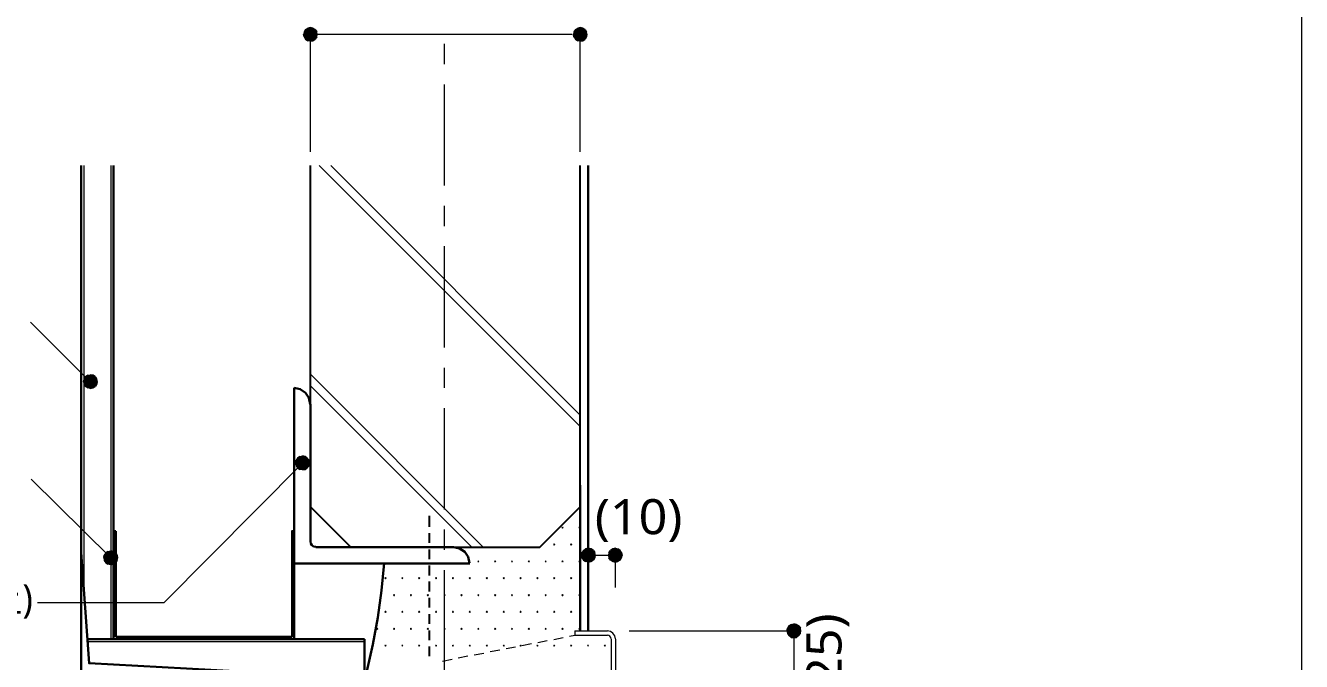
# Model space of a CAD drawing. Header units: millimetres. Extents: x 0 to 420, y 0 to 297.
# Drawn here: x 325.6 to 420.2, y 199.6 to 246.8 of the extents above; entities that cross this region are included whole.
import ezdxf
from ezdxf.enums import TextEntityAlignment as Align

# ---------------------------------------------------------------- set-up
doc = ezdxf.new("R2010")
doc.units = ezdxf.units.MM
doc.styles.add('kst32b', font='NotoSansJP-Variable.ttf')

msp = doc.modelspace()

# ---------------------------------------------------------------- hatches: boundary and pattern name
h = msp.add_hatch(color=7)
h.paths.add_polyline_path([(346.223, 246.295), (346.181, 246.105), (346.689, 246.105), (346.223, 246.295)])
h.paths.add_polyline_path([(346.181, 246.105), (346.689, 246.105), (346.223, 245.914), (346.181, 246.105)])
h.paths.add_polyline_path([(346.689, 246.105), (346.223, 245.914), (346.329, 245.745), (346.689, 246.105)])
h = msp.add_hatch(color=7)
h.paths.add_polyline_path([(346.689, 246.613), (346.498, 246.571), (346.689, 246.105), (346.689, 246.613)])
h.paths.add_polyline_path([(346.498, 246.571), (346.689, 246.105), (346.329, 246.465), (346.498, 246.571)])
h.paths.add_polyline_path([(346.689, 246.105), (346.329, 246.465), (346.223, 246.295), (346.689, 246.105)])
h = msp.add_hatch(color=7)
h.paths.add_polyline_path([(346.329, 245.745), (346.498, 245.639), (346.689, 246.105), (346.329, 245.745)])
h.paths.add_polyline_path([(346.498, 245.639), (346.689, 246.105), (346.689, 245.597), (346.498, 245.639)])
h.paths.add_polyline_path([(346.689, 246.105), (346.689, 245.597), (346.879, 245.639), (346.689, 246.105)])
for points in [[(346.879, 246.571), (346.689, 246.613), (346.689, 246.105), (346.879, 246.571)], [(366.882, 246.571), (366.691, 246.613), (366.691, 246.105), (366.882, 246.571)], [(329.904, 220.176), (330.01, 220.006), (330.369, 220.366), (329.904, 220.176)], [(345.63, 214.143), (345.736, 213.974), (346.096, 214.334), (345.63, 214.143)], [(365.379, 209.592), (365.358, 209.571), (365.337, 209.55), (365.358, 209.529), (365.379, 209.508), (365.4, 209.529), (365.421, 209.55), (365.4, 209.571), (365.379, 209.592)], [(366.628, 209.592), (366.607, 209.571), (366.586, 209.55), (366.607, 209.529), (366.628, 209.508), (366.649, 209.529), (366.67, 209.55), (366.649, 209.571), (366.628, 209.592)], [(364.765, 208.344), (364.744, 208.322), (364.723, 208.301), (364.744, 208.28), (364.765, 208.259), (364.786, 208.28), (364.807, 208.301), (364.786, 208.322), (364.765, 208.344)], [(366.014, 208.344), (365.993, 208.322), (365.972, 208.301), (365.993, 208.28), (366.014, 208.259), (366.035, 208.28), (366.056, 208.301), (366.035, 208.322), (366.014, 208.344)], [(331.406, 207.116), (331.512, 206.946), (331.872, 207.328), (331.406, 207.116)], [(367.496, 207.984), (367.284, 208.026), (367.284, 207.497), (367.496, 207.984)], [(369.104, 207.031), (369.295, 206.989), (369.295, 207.497), (369.104, 207.031)], [(359.135, 207.095), (359.114, 207.073), (359.093, 207.052), (359.114, 207.031), (359.135, 207.01), (359.156, 207.031), (359.177, 207.052), (359.156, 207.073), (359.135, 207.095)], [(360.384, 207.095), (360.362, 207.073), (360.341, 207.052), (360.362, 207.031), (360.384, 207.01), (360.405, 207.031), (360.426, 207.052), (360.405, 207.073), (360.384, 207.095)], [(361.632, 207.095), (361.611, 207.073), (361.59, 207.052), (361.611, 207.031), (361.632, 207.01), (361.654, 207.031), (361.675, 207.052), (361.654, 207.073), (361.632, 207.095)], [(362.881, 207.095), (362.86, 207.073), (362.839, 207.052), (362.86, 207.031), (362.881, 207.01), (362.902, 207.031), (362.924, 207.052), (362.902, 207.073), (362.881, 207.095)], [(364.13, 207.095), (364.109, 207.073), (364.088, 207.052), (364.109, 207.031), (364.13, 207.01), (364.151, 207.031), (364.173, 207.052), (364.151, 207.073), (364.13, 207.095)], [(365.379, 207.095), (365.358, 207.073), (365.337, 207.052), (365.358, 207.031), (365.379, 207.01), (365.4, 207.031), (365.421, 207.052), (365.4, 207.073), (365.379, 207.095)], [(366.628, 207.095), (366.607, 207.073), (366.586, 207.052), (366.607, 207.031), (366.628, 207.01), (366.649, 207.031), (366.67, 207.052), (366.649, 207.073), (366.628, 207.095)], [(352.256, 205.846), (352.235, 205.825), (352.213, 205.804), (352.235, 205.782), (352.256, 205.761), (352.277, 205.782), (352.298, 205.804), (352.277, 205.825), (352.256, 205.846)], [(353.504, 205.846), (353.483, 205.825), (353.462, 205.804), (353.483, 205.782), (353.504, 205.761), (353.526, 205.782), (353.547, 205.804), (353.526, 205.825), (353.504, 205.846)], [(354.753, 205.846), (354.732, 205.825), (354.711, 205.804), (354.732, 205.782), (354.753, 205.761), (354.775, 205.782), (354.796, 205.804), (354.775, 205.825), (354.753, 205.846)], [(356.002, 205.846), (355.981, 205.825), (355.96, 205.804), (355.981, 205.782), (356.002, 205.761), (356.023, 205.782), (356.045, 205.804), (356.023, 205.825), (356.002, 205.846)], [(357.251, 205.846), (357.23, 205.825), (357.209, 205.804), (357.23, 205.782), (357.251, 205.761), (357.272, 205.782), (357.293, 205.804), (357.272, 205.825), (357.251, 205.846)], [(358.5, 205.846), (358.479, 205.825), (358.457, 205.804), (358.479, 205.782), (358.5, 205.761), (358.521, 205.782), (358.542, 205.804), (358.521, 205.825), (358.5, 205.846)], [(359.77, 205.846), (359.749, 205.825), (359.728, 205.804), (359.749, 205.782), (359.77, 205.761), (359.791, 205.782), (359.812, 205.804), (359.791, 205.825), (359.77, 205.846)], [(361.019, 205.846), (360.997, 205.825), (360.976, 205.804), (360.997, 205.782), (361.019, 205.761), (361.04, 205.782), (361.061, 205.804), (361.04, 205.825), (361.019, 205.846)], [(362.268, 205.846), (362.246, 205.825), (362.225, 205.804), (362.246, 205.782), (362.268, 205.761), (362.289, 205.782), (362.31, 205.804), (362.289, 205.825), (362.268, 205.846)], [(363.516, 205.846), (363.495, 205.825), (363.474, 205.804), (363.495, 205.782), (363.516, 205.761), (363.537, 205.782), (363.559, 205.804), (363.537, 205.825), (363.516, 205.846)], [(364.765, 205.846), (364.744, 205.825), (364.723, 205.804), (364.744, 205.782), (364.765, 205.761), (364.786, 205.782), (364.807, 205.804), (364.786, 205.825), (364.765, 205.846)], [(366.014, 205.846), (365.993, 205.825), (365.972, 205.804), (365.993, 205.782), (366.014, 205.761), (366.035, 205.782), (366.056, 205.804), (366.035, 205.825), (366.014, 205.846)], [(352.891, 204.597), (352.87, 204.576), (352.848, 204.555), (352.87, 204.533), (352.891, 204.512), (352.912, 204.533), (352.933, 204.555), (352.912, 204.576), (352.891, 204.597)], [(354.139, 204.597), (354.118, 204.576), (354.097, 204.555), (354.118, 204.533), (354.139, 204.512), (354.161, 204.533), (354.182, 204.555), (354.161, 204.576), (354.139, 204.597)], [(355.388, 204.597), (355.367, 204.576), (355.346, 204.555), (355.367, 204.533), (355.388, 204.512), (355.41, 204.533), (355.431, 204.555), (355.41, 204.576), (355.388, 204.597)], [(356.637, 204.597), (356.616, 204.576), (356.595, 204.555), (356.616, 204.533), (356.637, 204.512), (356.658, 204.533), (356.679, 204.555), (356.658, 204.576), (356.637, 204.597)], [(357.886, 204.597), (357.865, 204.576), (357.844, 204.555), (357.865, 204.533), (357.886, 204.512), (357.907, 204.533), (357.928, 204.555), (357.907, 204.576), (357.886, 204.597)], [(359.135, 204.597), (359.114, 204.576), (359.093, 204.555), (359.114, 204.533), (359.135, 204.512), (359.156, 204.533), (359.177, 204.555), (359.156, 204.576), (359.135, 204.597)], [(360.384, 204.597), (360.362, 204.576), (360.341, 204.555), (360.362, 204.533), (360.384, 204.512), (360.405, 204.533), (360.426, 204.555), (360.405, 204.576), (360.384, 204.597)], [(361.632, 204.597), (361.611, 204.576), (361.59, 204.555), (361.611, 204.533), (361.632, 204.512), (361.654, 204.533), (361.675, 204.555), (361.654, 204.576), (361.632, 204.597)], [(362.881, 204.597), (362.86, 204.576), (362.839, 204.555), (362.86, 204.533), (362.881, 204.512), (362.902, 204.533), (362.924, 204.555), (362.902, 204.576), (362.881, 204.597)], [(364.13, 204.597), (364.109, 204.576), (364.088, 204.555), (364.109, 204.533), (364.13, 204.512), (364.151, 204.533), (364.173, 204.555), (364.151, 204.576), (364.13, 204.597)], [(365.379, 204.597), (365.358, 204.576), (365.337, 204.555), (365.358, 204.533), (365.379, 204.512), (365.4, 204.533), (365.421, 204.555), (365.4, 204.576), (365.379, 204.597)], [(366.628, 204.597), (366.607, 204.576), (366.586, 204.555), (366.607, 204.533), (366.628, 204.512), (366.649, 204.533), (366.67, 204.555), (366.649, 204.576), (366.628, 204.597)], [(352.256, 203.348), (352.235, 203.327), (352.213, 203.306), (352.235, 203.285), (352.256, 203.263), (352.277, 203.285), (352.298, 203.306), (352.277, 203.327), (352.256, 203.348)], [(353.504, 203.348), (353.483, 203.327), (353.462, 203.306), (353.483, 203.285), (353.504, 203.263), (353.526, 203.285), (353.547, 203.306), (353.526, 203.327), (353.504, 203.348)], [(354.753, 203.348), (354.732, 203.327), (354.711, 203.306), (354.732, 203.285), (354.753, 203.263), (354.775, 203.285), (354.796, 203.306), (354.775, 203.327), (354.753, 203.348)], [(356.002, 203.348), (355.981, 203.327), (355.96, 203.306), (355.981, 203.285), (356.002, 203.263), (356.023, 203.285), (356.045, 203.306), (356.023, 203.327), (356.002, 203.348)], [(357.251, 203.348), (357.23, 203.327), (357.209, 203.306), (357.23, 203.285), (357.251, 203.263), (357.272, 203.285), (357.293, 203.306), (357.272, 203.327), (357.251, 203.348)], [(358.5, 203.348), (358.479, 203.327), (358.457, 203.306), (358.479, 203.285), (358.5, 203.263), (358.521, 203.285), (358.542, 203.306), (358.521, 203.327), (358.5, 203.348)], [(359.77, 203.348), (359.749, 203.327), (359.728, 203.306), (359.749, 203.285), (359.77, 203.263), (359.791, 203.285), (359.812, 203.306), (359.791, 203.327), (359.77, 203.348)], [(361.019, 203.348), (360.997, 203.327), (360.976, 203.306), (360.997, 203.285), (361.019, 203.263), (361.04, 203.285), (361.061, 203.306), (361.04, 203.327), (361.019, 203.348)], [(362.268, 203.348), (362.246, 203.327), (362.225, 203.306), (362.246, 203.285), (362.268, 203.263), (362.289, 203.285), (362.31, 203.306), (362.289, 203.327), (362.268, 203.348)], [(363.516, 203.348), (363.495, 203.327), (363.474, 203.306), (363.495, 203.285), (363.516, 203.263), (363.537, 203.285), (363.559, 203.306), (363.537, 203.327), (363.516, 203.348)], [(364.765, 203.348), (364.744, 203.327), (364.723, 203.306), (364.744, 203.285), (364.765, 203.263), (364.786, 203.285), (364.807, 203.306), (364.786, 203.327), (364.765, 203.348)], [(366.014, 203.348), (365.993, 203.327), (365.972, 203.306), (365.993, 203.285), (366.014, 203.263), (366.035, 203.285), (366.056, 203.306), (366.035, 203.327), (366.014, 203.348)], [(351.642, 202.099), (351.621, 202.078), (351.6, 202.057), (351.621, 202.036), (351.642, 202.015), (351.663, 202.036), (351.684, 202.057), (351.663, 202.078), (351.642, 202.099)], [(352.891, 202.099), (352.87, 202.078), (352.848, 202.057), (352.87, 202.036), (352.891, 202.015), (352.912, 202.036), (352.933, 202.057), (352.912, 202.078), (352.891, 202.099)], [(354.139, 202.099), (354.118, 202.078), (354.097, 202.057), (354.118, 202.036), (354.139, 202.015), (354.161, 202.036), (354.182, 202.057), (354.161, 202.078), (354.139, 202.099)], [(355.388, 202.099), (355.367, 202.078), (355.346, 202.057), (355.367, 202.036), (355.388, 202.015), (355.41, 202.036), (355.431, 202.057), (355.41, 202.078), (355.388, 202.099)], [(356.637, 202.099), (356.616, 202.078), (356.595, 202.057), (356.616, 202.036), (356.637, 202.015), (356.658, 202.036), (356.679, 202.057), (356.658, 202.078), (356.637, 202.099)], [(357.886, 202.099), (357.865, 202.078), (357.844, 202.057), (357.865, 202.036), (357.886, 202.015), (357.907, 202.036), (357.928, 202.057), (357.907, 202.078), (357.886, 202.099)], [(359.135, 202.099), (359.114, 202.078), (359.093, 202.057), (359.114, 202.036), (359.135, 202.015), (359.156, 202.036), (359.177, 202.057), (359.156, 202.078), (359.135, 202.099)], [(360.384, 202.099), (360.362, 202.078), (360.341, 202.057), (360.362, 202.036), (360.384, 202.015), (360.405, 202.036), (360.426, 202.057), (360.405, 202.078), (360.384, 202.099)], [(361.632, 202.099), (361.611, 202.078), (361.59, 202.057), (361.611, 202.036), (361.632, 202.015), (361.654, 202.036), (361.675, 202.057), (361.654, 202.078), (361.632, 202.099)], [(362.881, 202.099), (362.86, 202.078), (362.839, 202.057), (362.86, 202.036), (362.881, 202.015), (362.902, 202.036), (362.924, 202.057), (362.902, 202.078), (362.881, 202.099)], [(364.13, 202.099), (364.109, 202.078), (364.088, 202.057), (364.109, 202.036), (364.13, 202.015), (364.151, 202.036), (364.173, 202.057), (364.151, 202.078), (364.13, 202.099)], [(365.379, 202.099), (365.358, 202.078), (365.337, 202.057), (365.358, 202.036), (365.379, 202.015), (365.4, 202.036), (365.421, 202.057), (365.4, 202.078), (365.379, 202.099)], [(366.628, 202.099), (366.607, 202.078), (366.586, 202.057), (366.607, 202.036), (366.628, 202.015), (366.649, 202.036), (366.67, 202.057), (366.649, 202.078), (366.628, 202.099)], [(383.011, 201.697), (383.032, 201.909), (382.524, 201.909), (383.011, 201.697)], [(352.256, 200.85), (352.235, 200.829), (352.213, 200.808), (352.235, 200.787), (352.256, 200.766), (352.277, 200.787), (352.298, 200.808), (352.277, 200.829), (352.256, 200.85)], [(353.504, 200.85), (353.483, 200.829), (353.462, 200.808), (353.483, 200.787), (353.504, 200.766), (353.526, 200.787), (353.547, 200.808), (353.526, 200.829), (353.504, 200.85)], [(354.753, 200.85), (354.732, 200.829), (354.711, 200.808), (354.732, 200.787), (354.753, 200.766), (354.775, 200.787), (354.796, 200.808), (354.775, 200.829), (354.753, 200.85)], [(356.002, 200.85), (355.981, 200.829), (355.96, 200.808), (355.981, 200.787), (356.002, 200.766), (356.023, 200.787), (356.045, 200.808), (356.023, 200.829), (356.002, 200.85)], [(357.251, 200.85), (357.23, 200.829), (357.209, 200.808), (357.23, 200.787), (357.251, 200.766), (357.272, 200.787), (357.293, 200.808), (357.272, 200.829), (357.251, 200.85)], [(358.5, 200.85), (358.479, 200.829), (358.457, 200.808), (358.479, 200.787), (358.5, 200.766), (358.521, 200.787), (358.542, 200.808), (358.521, 200.829), (358.5, 200.85)], [(359.77, 200.85), (359.749, 200.829), (359.728, 200.808), (359.749, 200.787), (359.77, 200.766), (359.791, 200.787), (359.812, 200.808), (359.791, 200.829), (359.77, 200.85)], [(361.019, 200.85), (360.997, 200.829), (360.976, 200.808), (360.997, 200.787), (361.019, 200.766), (361.04, 200.787), (361.061, 200.808), (361.04, 200.829), (361.019, 200.85)], [(362.268, 200.85), (362.246, 200.829), (362.225, 200.808), (362.246, 200.787), (362.268, 200.766), (362.289, 200.787), (362.31, 200.808), (362.289, 200.829), (362.268, 200.85)], [(363.516, 200.85), (363.495, 200.829), (363.474, 200.808), (363.495, 200.787), (363.516, 200.766), (363.537, 200.787), (363.559, 200.808), (363.537, 200.829), (363.516, 200.85)], [(364.765, 200.85), (364.744, 200.829), (364.723, 200.808), (364.744, 200.787), (364.765, 200.766), (364.786, 200.787), (364.807, 200.808), (364.786, 200.829), (364.765, 200.85)], [(366.014, 200.85), (365.993, 200.829), (365.972, 200.808), (365.993, 200.787), (366.014, 200.766), (366.035, 200.787), (366.056, 200.808), (366.035, 200.829), (366.014, 200.85)], [(367.263, 200.85), (367.242, 200.829), (367.22, 200.808), (367.242, 200.787), (367.263, 200.766), (367.284, 200.787), (367.305, 200.808), (367.284, 200.829), (367.263, 200.85)], [(368.512, 200.85), (368.491, 200.829), (368.469, 200.808), (368.491, 200.787), (368.512, 200.766), (368.533, 200.787), (368.554, 200.808), (368.533, 200.829), (368.512, 200.85)]]:
    msp.add_hatch(color=7).paths.add_polyline_path(points)
h = msp.add_hatch(color=7)
h.paths.add_polyline_path([(347.197, 246.105), (347.176, 246.295), (346.689, 246.105), (347.197, 246.105)])
h.paths.add_polyline_path([(347.176, 246.295), (346.689, 246.105), (347.049, 246.465), (347.176, 246.295)])
h.paths.add_polyline_path([(346.689, 246.105), (347.049, 246.465), (346.879, 246.571), (346.689, 246.105)])
h = msp.add_hatch(color=7)
h.paths.add_polyline_path([(346.879, 245.639), (347.049, 245.745), (346.689, 246.105), (346.879, 245.639)])
h.paths.add_polyline_path([(347.049, 245.745), (346.689, 246.105), (347.176, 245.914), (347.049, 245.745)])
h.paths.add_polyline_path([(346.689, 246.105), (347.176, 245.914), (347.197, 246.105), (346.689, 246.105)])
h = msp.add_hatch(color=7)
h.paths.add_polyline_path([(366.226, 246.295), (366.183, 246.105), (366.691, 246.105), (366.226, 246.295)])
h.paths.add_polyline_path([(366.183, 246.105), (366.691, 246.105), (366.226, 245.914), (366.183, 246.105)])
h.paths.add_polyline_path([(366.691, 246.105), (366.226, 245.914), (366.332, 245.745), (366.691, 246.105)])
h = msp.add_hatch(color=7)
h.paths.add_polyline_path([(366.691, 246.613), (366.501, 246.571), (366.691, 246.105), (366.691, 246.613)])
h.paths.add_polyline_path([(366.501, 246.571), (366.691, 246.105), (366.332, 246.465), (366.501, 246.571)])
h.paths.add_polyline_path([(366.691, 246.105), (366.332, 246.465), (366.226, 246.295), (366.691, 246.105)])
h = msp.add_hatch(color=7)
h.paths.add_polyline_path([(366.332, 245.745), (366.501, 245.639), (366.691, 246.105), (366.332, 245.745)])
h.paths.add_polyline_path([(366.501, 245.639), (366.691, 246.105), (366.691, 245.597), (366.501, 245.639)])
h.paths.add_polyline_path([(366.691, 246.105), (366.691, 245.597), (366.882, 245.639), (366.691, 246.105)])
h = msp.add_hatch(color=7)
h.paths.add_polyline_path([(367.199, 246.105), (367.157, 246.295), (366.691, 246.105), (367.199, 246.105)])
h.paths.add_polyline_path([(367.157, 246.295), (366.691, 246.105), (367.051, 246.465), (367.157, 246.295)])
h.paths.add_polyline_path([(366.691, 246.105), (367.051, 246.465), (366.882, 246.571), (366.691, 246.105)])
h = msp.add_hatch(color=7)
h.paths.add_polyline_path([(366.882, 245.639), (367.051, 245.745), (366.691, 246.105), (366.882, 245.639)])
h.paths.add_polyline_path([(367.051, 245.745), (366.691, 246.105), (367.157, 245.914), (367.051, 245.745)])
h.paths.add_polyline_path([(366.691, 246.105), (367.157, 245.914), (367.199, 246.105), (366.691, 246.105)])
h = msp.add_hatch(color=7)
h.paths.add_polyline_path([(330.01, 220.726), (329.904, 220.557), (330.369, 220.366), (330.01, 220.726)])
h.paths.add_polyline_path([(329.904, 220.557), (330.369, 220.366), (329.861, 220.366), (329.904, 220.557)])
h.paths.add_polyline_path([(330.369, 220.366), (329.861, 220.366), (329.904, 220.176), (330.369, 220.366)])
h = msp.add_hatch(color=7)
h.paths.add_polyline_path([(330.581, 220.853), (330.369, 220.874), (330.369, 220.366), (330.581, 220.853)])
h.paths.add_polyline_path([(330.369, 220.874), (330.369, 220.366), (330.179, 220.853), (330.369, 220.874)])
h.paths.add_polyline_path([(330.369, 220.366), (330.179, 220.853), (330.01, 220.726), (330.369, 220.366)])
h = msp.add_hatch(color=7)
h.paths.add_polyline_path([(330.898, 220.366), (330.856, 220.557), (330.369, 220.366), (330.898, 220.366)])
h.paths.add_polyline_path([(330.856, 220.557), (330.369, 220.366), (330.75, 220.726), (330.856, 220.557)])
h.paths.add_polyline_path([(330.369, 220.366), (330.75, 220.726), (330.581, 220.853), (330.369, 220.366)])
h = msp.add_hatch(color=7)
h.paths.add_polyline_path([(330.01, 220.006), (330.179, 219.9), (330.369, 220.366), (330.01, 220.006)])
h.paths.add_polyline_path([(330.179, 219.9), (330.369, 220.366), (330.369, 219.858), (330.179, 219.9)])
h.paths.add_polyline_path([(330.369, 220.366), (330.369, 219.858), (330.581, 219.9), (330.369, 220.366)])
h = msp.add_hatch(color=7)
h.paths.add_polyline_path([(330.581, 219.9), (330.75, 220.006), (330.369, 220.366), (330.581, 219.9)])
h.paths.add_polyline_path([(330.75, 220.006), (330.369, 220.366), (330.856, 220.176), (330.75, 220.006)])
h.paths.add_polyline_path([(330.369, 220.366), (330.856, 220.176), (330.898, 220.366), (330.369, 220.366)])
h = msp.add_hatch(color=7)
h.paths.add_polyline_path([(346.308, 214.821), (346.096, 214.863), (346.096, 214.334), (346.308, 214.821)])
h.paths.add_polyline_path([(346.096, 214.863), (346.096, 214.334), (345.906, 214.821), (346.096, 214.863)])
h.paths.add_polyline_path([(346.096, 214.334), (345.906, 214.821), (345.736, 214.693), (346.096, 214.334)])
h = msp.add_hatch(color=7)
h.paths.add_polyline_path([(346.625, 214.334), (346.583, 214.545), (346.096, 214.334), (346.625, 214.334)])
h.paths.add_polyline_path([(346.583, 214.545), (346.096, 214.334), (346.456, 214.693), (346.583, 214.545)])
h.paths.add_polyline_path([(346.096, 214.334), (346.456, 214.693), (346.308, 214.821), (346.096, 214.334)])
h = msp.add_hatch(color=7)
h.paths.add_polyline_path([(345.736, 214.693), (345.63, 214.545), (346.096, 214.334), (345.736, 214.693)])
h.paths.add_polyline_path([(345.63, 214.545), (346.096, 214.334), (345.588, 214.334), (345.63, 214.545)])
h.paths.add_polyline_path([(346.096, 214.334), (345.588, 214.334), (345.63, 214.143), (346.096, 214.334)])
h = msp.add_hatch(color=7)
h.paths.add_polyline_path([(345.736, 213.974), (345.906, 213.868), (346.096, 214.334), (345.736, 213.974)])
h.paths.add_polyline_path([(345.906, 213.868), (346.096, 214.334), (346.096, 213.826), (345.906, 213.868)])
h.paths.add_polyline_path([(346.096, 214.334), (346.096, 213.826), (346.308, 213.868), (346.096, 214.334)])
h = msp.add_hatch(color=7)
h.paths.add_polyline_path([(346.308, 213.868), (346.456, 213.974), (346.096, 214.334), (346.308, 213.868)])
h.paths.add_polyline_path([(346.456, 213.974), (346.096, 214.334), (346.583, 214.143), (346.456, 213.974)])
h.paths.add_polyline_path([(346.096, 214.334), (346.583, 214.143), (346.625, 214.334), (346.096, 214.334)])
h = msp.add_hatch(color=7)
h.paths.add_polyline_path([(331.512, 207.687), (331.406, 207.518), (331.872, 207.328), (331.512, 207.687)])
h.paths.add_polyline_path([(331.406, 207.518), (331.872, 207.328), (331.364, 207.328), (331.406, 207.518)])
h.paths.add_polyline_path([(331.872, 207.328), (331.364, 207.328), (331.406, 207.116), (331.872, 207.328)])
h = msp.add_hatch(color=7)
h.paths.add_polyline_path([(332.084, 207.793), (331.872, 207.836), (331.872, 207.328), (332.084, 207.793)])
h.paths.add_polyline_path([(331.872, 207.836), (331.872, 207.328), (331.682, 207.793), (331.872, 207.836)])
h.paths.add_polyline_path([(331.872, 207.328), (331.682, 207.793), (331.512, 207.687), (331.872, 207.328)])
h = msp.add_hatch(color=7)
h.paths.add_polyline_path([(331.512, 206.946), (331.682, 206.841), (331.872, 207.328), (331.512, 206.946)])
h.paths.add_polyline_path([(331.682, 206.841), (331.872, 207.328), (331.872, 206.798), (331.682, 206.841)])
h.paths.add_polyline_path([(331.872, 207.328), (331.872, 206.798), (332.084, 206.841), (331.872, 207.328)])
h = msp.add_hatch(color=7)
h.paths.add_polyline_path([(332.401, 207.328), (332.359, 207.518), (331.872, 207.328), (332.401, 207.328)])
h.paths.add_polyline_path([(332.359, 207.518), (331.872, 207.328), (332.253, 207.687), (332.359, 207.518)])
h.paths.add_polyline_path([(331.872, 207.328), (332.253, 207.687), (332.084, 207.793), (331.872, 207.328)])
h = msp.add_hatch(color=7)
h.paths.add_polyline_path([(332.084, 206.841), (332.253, 206.946), (331.872, 207.328), (332.084, 206.841)])
h.paths.add_polyline_path([(332.253, 206.946), (331.872, 207.328), (332.359, 207.116), (332.253, 206.946)])
h.paths.add_polyline_path([(331.872, 207.328), (332.359, 207.116), (332.401, 207.328), (331.872, 207.328)])
h = msp.add_hatch(color=7)
h.paths.add_polyline_path([(366.818, 207.708), (366.776, 207.497), (367.284, 207.497), (366.818, 207.708)])
h.paths.add_polyline_path([(366.776, 207.497), (367.284, 207.497), (366.818, 207.306), (366.776, 207.497)])
h.paths.add_polyline_path([(367.284, 207.497), (366.818, 207.306), (366.924, 207.137), (367.284, 207.497)])
h = msp.add_hatch(color=7)
h.paths.add_polyline_path([(367.284, 208.026), (367.093, 207.984), (367.284, 207.497), (367.284, 208.026)])
h.paths.add_polyline_path([(367.093, 207.984), (367.284, 207.497), (366.924, 207.857), (367.093, 207.984)])
h.paths.add_polyline_path([(367.284, 207.497), (366.924, 207.857), (366.818, 207.708), (367.284, 207.497)])
h = msp.add_hatch(color=7)
h.paths.add_polyline_path([(366.924, 207.137), (367.093, 207.031), (367.284, 207.497), (366.924, 207.137)])
h.paths.add_polyline_path([(367.093, 207.031), (367.284, 207.497), (367.284, 206.989), (367.093, 207.031)])
h.paths.add_polyline_path([(367.284, 207.497), (367.284, 206.989), (367.496, 207.031), (367.284, 207.497)])
h = msp.add_hatch(color=7)
h.paths.add_polyline_path([(367.813, 207.497), (367.771, 207.708), (367.284, 207.497), (367.813, 207.497)])
h.paths.add_polyline_path([(367.771, 207.708), (367.284, 207.497), (367.665, 207.857), (367.771, 207.708)])
h.paths.add_polyline_path([(367.284, 207.497), (367.665, 207.857), (367.496, 207.984), (367.284, 207.497)])
h = msp.add_hatch(color=7)
h.paths.add_polyline_path([(367.496, 207.031), (367.665, 207.137), (367.284, 207.497), (367.496, 207.031)])
h.paths.add_polyline_path([(367.665, 207.137), (367.284, 207.497), (367.771, 207.306), (367.665, 207.137)])
h.paths.add_polyline_path([(367.284, 207.497), (367.771, 207.306), (367.813, 207.497), (367.284, 207.497)])
h = msp.add_hatch(color=7)
h.paths.add_polyline_path([(369.104, 207.984), (368.935, 207.857), (369.295, 207.497), (369.104, 207.984)])
h.paths.add_polyline_path([(368.935, 207.857), (369.295, 207.497), (368.808, 207.708), (368.935, 207.857)])
h.paths.add_polyline_path([(369.295, 207.497), (368.808, 207.708), (368.787, 207.497), (369.295, 207.497)])
h = msp.add_hatch(color=7)
h.paths.add_polyline_path([(368.787, 207.497), (368.808, 207.306), (369.295, 207.497), (368.787, 207.497)])
h.paths.add_polyline_path([(368.808, 207.306), (369.295, 207.497), (368.935, 207.137), (368.808, 207.306)])
h.paths.add_polyline_path([(369.295, 207.497), (368.935, 207.137), (369.104, 207.031), (369.295, 207.497)])
h = msp.add_hatch(color=7)
h.paths.add_polyline_path([(369.655, 207.857), (369.485, 207.984), (369.295, 207.497), (369.655, 207.857)])
h.paths.add_polyline_path([(369.485, 207.984), (369.295, 207.497), (369.295, 208.026), (369.485, 207.984)])
h.paths.add_polyline_path([(369.295, 207.497), (369.295, 208.026), (369.104, 207.984), (369.295, 207.497)])
h = msp.add_hatch(color=7)
h.paths.add_polyline_path([(369.761, 207.306), (369.803, 207.497), (369.295, 207.497), (369.761, 207.306)])
h.paths.add_polyline_path([(369.803, 207.497), (369.295, 207.497), (369.761, 207.708), (369.803, 207.497)])
h.paths.add_polyline_path([(369.295, 207.497), (369.761, 207.708), (369.655, 207.857), (369.295, 207.497)])
h = msp.add_hatch(color=7)
h.paths.add_polyline_path([(369.295, 206.989), (369.485, 207.031), (369.295, 207.497), (369.295, 206.989)])
h.paths.add_polyline_path([(369.485, 207.031), (369.295, 207.497), (369.655, 207.137), (369.485, 207.031)])
h.paths.add_polyline_path([(369.295, 207.497), (369.655, 207.137), (369.761, 207.306), (369.295, 207.497)])
h = msp.add_hatch(color=7)
h.paths.add_polyline_path([(382.164, 202.269), (382.058, 202.099), (382.524, 201.909), (382.164, 202.269)])
h.paths.add_polyline_path([(382.058, 202.099), (382.524, 201.909), (382.016, 201.909), (382.058, 202.099)])
h.paths.add_polyline_path([(382.524, 201.909), (382.016, 201.909), (382.058, 201.697), (382.524, 201.909)])
h = msp.add_hatch(color=7)
h.paths.add_polyline_path([(382.058, 201.697), (382.164, 201.549), (382.524, 201.909), (382.058, 201.697)])
h.paths.add_polyline_path([(382.164, 201.549), (382.524, 201.909), (382.334, 201.422), (382.164, 201.549)])
h.paths.add_polyline_path([(382.524, 201.909), (382.334, 201.422), (382.524, 201.38), (382.524, 201.909)])
h = msp.add_hatch(color=7)
h.paths.add_polyline_path([(382.714, 202.374), (382.524, 202.417), (382.524, 201.909), (382.714, 202.374)])
h.paths.add_polyline_path([(382.524, 202.417), (382.524, 201.909), (382.334, 202.374), (382.524, 202.417)])
h.paths.add_polyline_path([(382.524, 201.909), (382.334, 202.374), (382.164, 202.269), (382.524, 201.909)])
h = msp.add_hatch(color=7)
h.paths.add_polyline_path([(383.032, 201.909), (383.011, 202.099), (382.524, 201.909), (383.032, 201.909)])
h.paths.add_polyline_path([(383.011, 202.099), (382.524, 201.909), (382.884, 202.269), (383.011, 202.099)])
h.paths.add_polyline_path([(382.524, 201.909), (382.884, 202.269), (382.714, 202.374), (382.524, 201.909)])
h = msp.add_hatch(color=7)
h.paths.add_polyline_path([(382.524, 201.38), (382.714, 201.422), (382.524, 201.909), (382.524, 201.38)])
h.paths.add_polyline_path([(382.714, 201.422), (382.524, 201.909), (382.884, 201.549), (382.714, 201.422)])
h.paths.add_polyline_path([(382.524, 201.909), (382.884, 201.549), (383.011, 201.697), (382.524, 201.909)])

# ---------------------------------------------------------------- linework, layer by layer
at = {"lineweight": 13}
msp.add_lwpolyline([(0.191, 0), (0.191, 296.968), (420.158, 296.968), (420.158, 0)], close=True, dxfattribs=at)
at = {"lineweight": 0}
for points in [[(346.223, 246.295), (346.181, 246.105), (346.689, 246.105)], [(346.181, 246.105), (346.689, 246.105), (346.223, 245.914)], [(346.689, 246.105), (346.329, 246.465), (346.223, 246.295)], [(346.689, 246.105), (346.223, 245.914), (346.329, 245.745)], [(346.498, 246.571), (346.689, 246.105), (346.329, 246.465)], [(346.329, 245.745), (346.498, 245.639), (346.689, 246.105)], [(346.689, 246.613), (346.498, 246.571), (346.689, 246.105)], [(346.498, 245.639), (346.689, 246.105), (346.689, 245.597)], [(346.879, 246.571), (346.689, 246.613), (346.689, 246.105)], [(346.689, 246.105), (347.049, 246.465), (346.879, 246.571)], [(347.176, 246.295), (346.689, 246.105), (347.049, 246.465)], [(347.197, 246.105), (347.176, 246.295), (346.689, 246.105)], [(346.689, 246.105), (346.689, 245.597), (346.879, 245.639)], [(346.879, 245.639), (347.049, 245.745), (346.689, 246.105)], [(347.049, 245.745), (346.689, 246.105), (347.176, 245.914)], [(346.689, 246.105), (347.176, 245.914), (347.197, 246.105)], [(366.226, 246.295), (366.183, 246.105), (366.691, 246.105)], [(366.183, 246.105), (366.691, 246.105), (366.226, 245.914)], [(366.691, 246.105), (366.332, 246.465), (366.226, 246.295)], [(366.691, 246.105), (366.226, 245.914), (366.332, 245.745)], [(366.501, 246.571), (366.691, 246.105), (366.332, 246.465)], [(366.332, 245.745), (366.501, 245.639), (366.691, 246.105)], [(366.691, 246.613), (366.501, 246.571), (366.691, 246.105)], [(366.501, 245.639), (366.691, 246.105), (366.691, 245.597)], [(366.882, 246.571), (366.691, 246.613), (366.691, 246.105)], [(366.691, 246.105), (367.051, 246.465), (366.882, 246.571)], [(367.157, 246.295), (366.691, 246.105), (367.051, 246.465)], [(367.199, 246.105), (367.157, 246.295), (366.691, 246.105)], [(366.691, 246.105), (366.691, 245.597), (366.882, 245.639)], [(366.882, 245.639), (367.051, 245.745), (366.691, 246.105)], [(367.051, 245.745), (366.691, 246.105), (367.157, 245.914)], [(366.691, 246.105), (367.157, 245.914), (367.199, 246.105)], [(329.904, 220.557), (330.369, 220.366), (329.861, 220.366)], [(330.01, 220.726), (329.904, 220.557), (330.369, 220.366)], [(330.369, 220.366), (330.179, 220.853), (330.01, 220.726)], [(330.369, 220.874), (330.369, 220.366), (330.179, 220.853)], [(330.581, 220.853), (330.369, 220.874), (330.369, 220.366)], [(330.369, 220.366), (330.75, 220.726), (330.581, 220.853)], [(330.856, 220.557), (330.369, 220.366), (330.75, 220.726)], [(330.898, 220.366), (330.856, 220.557), (330.369, 220.366)], [(330.369, 220.366), (329.861, 220.366), (329.904, 220.176)], [(329.904, 220.176), (330.01, 220.006), (330.369, 220.366)], [(330.01, 220.006), (330.179, 219.9), (330.369, 220.366)], [(330.179, 219.9), (330.369, 220.366), (330.369, 219.858)], [(330.369, 220.366), (330.369, 219.858), (330.581, 219.9)], [(330.581, 219.9), (330.75, 220.006), (330.369, 220.366)], [(330.75, 220.006), (330.369, 220.366), (330.856, 220.176)], [(330.369, 220.366), (330.856, 220.176), (330.898, 220.366)], [(346.096, 214.334), (345.906, 214.821), (345.736, 214.693)], [(346.096, 214.863), (346.096, 214.334), (345.906, 214.821)], [(346.308, 214.821), (346.096, 214.863), (346.096, 214.334)], [(346.096, 214.334), (346.456, 214.693), (346.308, 214.821)], [(345.63, 214.545), (346.096, 214.334), (345.588, 214.334)], [(346.096, 214.334), (345.588, 214.334), (345.63, 214.143)], [(345.736, 214.693), (345.63, 214.545), (346.096, 214.334)], [(345.63, 214.143), (345.736, 213.974), (346.096, 214.334)], [(345.736, 213.974), (345.906, 213.868), (346.096, 214.334)], [(345.906, 213.868), (346.096, 214.334), (346.096, 213.826)], [(346.583, 214.545), (346.096, 214.334), (346.456, 214.693)], [(346.625, 214.334), (346.583, 214.545), (346.096, 214.334)], [(346.096, 214.334), (346.096, 213.826), (346.308, 213.868)], [(346.308, 213.868), (346.456, 213.974), (346.096, 214.334)], [(346.456, 213.974), (346.096, 214.334), (346.583, 214.143)], [(346.096, 214.334), (346.583, 214.143), (346.625, 214.334)], [(365.379, 209.592), (365.358, 209.571), (365.337, 209.55), (365.358, 209.529), (365.379, 209.508), (365.4, 209.529), (365.421, 209.55), (365.4, 209.571)], [(366.628, 209.592), (366.607, 209.571), (366.586, 209.55), (366.607, 209.529), (366.628, 209.508), (366.649, 209.529), (366.67, 209.55), (366.649, 209.571)], [(364.765, 208.344), (364.744, 208.322), (364.723, 208.301), (364.744, 208.28), (364.765, 208.259), (364.786, 208.28), (364.807, 208.301), (364.786, 208.322)], [(366.014, 208.344), (365.993, 208.322), (365.972, 208.301), (365.993, 208.28), (366.014, 208.259), (366.035, 208.28), (366.056, 208.301), (366.035, 208.322)], [(331.406, 207.518), (331.872, 207.328), (331.364, 207.328)], [(331.872, 207.328), (331.364, 207.328), (331.406, 207.116)], [(331.512, 207.687), (331.406, 207.518), (331.872, 207.328)], [(331.406, 207.116), (331.512, 206.946), (331.872, 207.328)], [(331.872, 207.328), (331.682, 207.793), (331.512, 207.687)], [(331.512, 206.946), (331.682, 206.841), (331.872, 207.328)], [(331.872, 207.836), (331.872, 207.328), (331.682, 207.793)], [(331.682, 206.841), (331.872, 207.328), (331.872, 206.798)], [(332.084, 207.793), (331.872, 207.836), (331.872, 207.328)], [(331.872, 207.328), (332.253, 207.687), (332.084, 207.793)], [(332.359, 207.518), (331.872, 207.328), (332.253, 207.687)], [(332.401, 207.328), (332.359, 207.518), (331.872, 207.328)], [(331.872, 207.328), (331.872, 206.798), (332.084, 206.841)], [(332.084, 206.841), (332.253, 206.946), (331.872, 207.328)], [(332.253, 206.946), (331.872, 207.328), (332.359, 207.116)], [(331.872, 207.328), (332.359, 207.116), (332.401, 207.328)], [(366.818, 207.708), (366.776, 207.497), (367.284, 207.497)], [(366.776, 207.497), (367.284, 207.497), (366.818, 207.306)], [(367.284, 207.497), (366.924, 207.857), (366.818, 207.708)], [(367.284, 207.497), (366.818, 207.306), (366.924, 207.137)], [(367.093, 207.984), (367.284, 207.497), (366.924, 207.857)], [(366.924, 207.137), (367.093, 207.031), (367.284, 207.497)], [(367.284, 208.026), (367.093, 207.984), (367.284, 207.497)], [(367.093, 207.031), (367.284, 207.497), (367.284, 206.989)], [(367.496, 207.984), (367.284, 208.026), (367.284, 207.497)], [(367.284, 207.497), (367.665, 207.857), (367.496, 207.984)], [(367.771, 207.708), (367.284, 207.497), (367.665, 207.857)], [(367.813, 207.497), (367.771, 207.708), (367.284, 207.497)], [(367.284, 207.497), (367.284, 206.989), (367.496, 207.031)], [(367.496, 207.031), (367.665, 207.137), (367.284, 207.497)], [(367.665, 207.137), (367.284, 207.497), (367.771, 207.306)], [(367.284, 207.497), (367.771, 207.306), (367.813, 207.497)], [(369.295, 207.497), (368.808, 207.708), (368.787, 207.497)], [(368.787, 207.497), (368.808, 207.306), (369.295, 207.497)], [(368.935, 207.857), (369.295, 207.497), (368.808, 207.708)], [(368.808, 207.306), (369.295, 207.497), (368.935, 207.137)], [(369.104, 207.984), (368.935, 207.857), (369.295, 207.497)], [(369.295, 207.497), (368.935, 207.137), (369.104, 207.031)], [(369.295, 207.497), (369.295, 208.026), (369.104, 207.984)], [(369.104, 207.031), (369.295, 206.989), (369.295, 207.497)], [(369.485, 207.984), (369.295, 207.497), (369.295, 208.026)], [(369.655, 207.857), (369.485, 207.984), (369.295, 207.497)], [(369.295, 207.497), (369.761, 207.708), (369.655, 207.857)], [(369.803, 207.497), (369.295, 207.497), (369.761, 207.708)], [(369.295, 206.989), (369.485, 207.031), (369.295, 207.497)], [(369.485, 207.031), (369.295, 207.497), (369.655, 207.137)], [(369.295, 207.497), (369.655, 207.137), (369.761, 207.306)], [(369.761, 207.306), (369.803, 207.497), (369.295, 207.497)], [(359.135, 207.095), (359.114, 207.073), (359.093, 207.052), (359.114, 207.031), (359.135, 207.01), (359.156, 207.031), (359.177, 207.052), (359.156, 207.073)], [(360.384, 207.095), (360.362, 207.073), (360.341, 207.052), (360.362, 207.031), (360.384, 207.01), (360.405, 207.031), (360.426, 207.052), (360.405, 207.073)], [(361.632, 207.095), (361.611, 207.073), (361.59, 207.052), (361.611, 207.031), (361.632, 207.01), (361.654, 207.031), (361.675, 207.052), (361.654, 207.073)], [(362.881, 207.095), (362.86, 207.073), (362.839, 207.052), (362.86, 207.031), (362.881, 207.01), (362.902, 207.031), (362.924, 207.052), (362.902, 207.073)], [(364.13, 207.095), (364.109, 207.073), (364.088, 207.052), (364.109, 207.031), (364.13, 207.01), (364.151, 207.031), (364.173, 207.052), (364.151, 207.073)], [(365.379, 207.095), (365.358, 207.073), (365.337, 207.052), (365.358, 207.031), (365.379, 207.01), (365.4, 207.031), (365.421, 207.052), (365.4, 207.073)], [(366.628, 207.095), (366.607, 207.073), (366.586, 207.052), (366.607, 207.031), (366.628, 207.01), (366.649, 207.031), (366.67, 207.052), (366.649, 207.073)], [(352.256, 205.846), (352.235, 205.825), (352.213, 205.804), (352.235, 205.782), (352.256, 205.761), (352.277, 205.782), (352.298, 205.804), (352.277, 205.825)], [(353.504, 205.846), (353.483, 205.825), (353.462, 205.804), (353.483, 205.782), (353.504, 205.761), (353.526, 205.782), (353.547, 205.804), (353.526, 205.825)], [(354.753, 205.846), (354.732, 205.825), (354.711, 205.804), (354.732, 205.782), (354.753, 205.761), (354.775, 205.782), (354.796, 205.804), (354.775, 205.825)], [(356.002, 205.846), (355.981, 205.825), (355.96, 205.804), (355.981, 205.782), (356.002, 205.761), (356.023, 205.782), (356.045, 205.804), (356.023, 205.825)], [(357.251, 205.846), (357.23, 205.825), (357.209, 205.804), (357.23, 205.782), (357.251, 205.761), (357.272, 205.782), (357.293, 205.804), (357.272, 205.825)], [(358.5, 205.846), (358.479, 205.825), (358.457, 205.804), (358.479, 205.782), (358.5, 205.761), (358.521, 205.782), (358.542, 205.804), (358.521, 205.825)], [(359.77, 205.846), (359.749, 205.825), (359.728, 205.804), (359.749, 205.782), (359.77, 205.761), (359.791, 205.782), (359.812, 205.804), (359.791, 205.825)], [(361.019, 205.846), (360.997, 205.825), (360.976, 205.804), (360.997, 205.782), (361.019, 205.761), (361.04, 205.782), (361.061, 205.804), (361.04, 205.825)], [(362.268, 205.846), (362.246, 205.825), (362.225, 205.804), (362.246, 205.782), (362.268, 205.761), (362.289, 205.782), (362.31, 205.804), (362.289, 205.825)], [(363.516, 205.846), (363.495, 205.825), (363.474, 205.804), (363.495, 205.782), (363.516, 205.761), (363.537, 205.782), (363.559, 205.804), (363.537, 205.825)], [(364.765, 205.846), (364.744, 205.825), (364.723, 205.804), (364.744, 205.782), (364.765, 205.761), (364.786, 205.782), (364.807, 205.804), (364.786, 205.825)], [(366.014, 205.846), (365.993, 205.825), (365.972, 205.804), (365.993, 205.782), (366.014, 205.761), (366.035, 205.782), (366.056, 205.804), (366.035, 205.825)], [(352.891, 204.597), (352.87, 204.576), (352.848, 204.555), (352.87, 204.533), (352.891, 204.512), (352.912, 204.533), (352.933, 204.555), (352.912, 204.576)], [(354.139, 204.597), (354.118, 204.576), (354.097, 204.555), (354.118, 204.533), (354.139, 204.512), (354.161, 204.533), (354.182, 204.555), (354.161, 204.576)], [(355.388, 204.597), (355.367, 204.576), (355.346, 204.555), (355.367, 204.533), (355.388, 204.512), (355.41, 204.533), (355.431, 204.555), (355.41, 204.576)], [(356.637, 204.597), (356.616, 204.576), (356.595, 204.555), (356.616, 204.533), (356.637, 204.512), (356.658, 204.533), (356.679, 204.555), (356.658, 204.576)], [(357.886, 204.597), (357.865, 204.576), (357.844, 204.555), (357.865, 204.533), (357.886, 204.512), (357.907, 204.533), (357.928, 204.555), (357.907, 204.576)], [(359.135, 204.597), (359.114, 204.576), (359.093, 204.555), (359.114, 204.533), (359.135, 204.512), (359.156, 204.533), (359.177, 204.555), (359.156, 204.576)], [(360.384, 204.597), (360.362, 204.576), (360.341, 204.555), (360.362, 204.533), (360.384, 204.512), (360.405, 204.533), (360.426, 204.555), (360.405, 204.576)], [(361.632, 204.597), (361.611, 204.576), (361.59, 204.555), (361.611, 204.533), (361.632, 204.512), (361.654, 204.533), (361.675, 204.555), (361.654, 204.576)], [(362.881, 204.597), (362.86, 204.576), (362.839, 204.555), (362.86, 204.533), (362.881, 204.512), (362.902, 204.533), (362.924, 204.555), (362.902, 204.576)], [(364.13, 204.597), (364.109, 204.576), (364.088, 204.555), (364.109, 204.533), (364.13, 204.512), (364.151, 204.533), (364.173, 204.555), (364.151, 204.576)], [(365.379, 204.597), (365.358, 204.576), (365.337, 204.555), (365.358, 204.533), (365.379, 204.512), (365.4, 204.533), (365.421, 204.555), (365.4, 204.576)], [(366.628, 204.597), (366.607, 204.576), (366.586, 204.555), (366.607, 204.533), (366.628, 204.512), (366.649, 204.533), (366.67, 204.555), (366.649, 204.576)], [(352.256, 203.348), (352.235, 203.327), (352.213, 203.306), (352.235, 203.285), (352.256, 203.263), (352.277, 203.285), (352.298, 203.306), (352.277, 203.327)], [(353.504, 203.348), (353.483, 203.327), (353.462, 203.306), (353.483, 203.285), (353.504, 203.263), (353.526, 203.285), (353.547, 203.306), (353.526, 203.327)], [(354.753, 203.348), (354.732, 203.327), (354.711, 203.306), (354.732, 203.285), (354.753, 203.263), (354.775, 203.285), (354.796, 203.306), (354.775, 203.327)], [(356.002, 203.348), (355.981, 203.327), (355.96, 203.306), (355.981, 203.285), (356.002, 203.263), (356.023, 203.285), (356.045, 203.306), (356.023, 203.327)], [(357.251, 203.348), (357.23, 203.327), (357.209, 203.306), (357.23, 203.285), (357.251, 203.263), (357.272, 203.285), (357.293, 203.306), (357.272, 203.327)], [(358.5, 203.348), (358.479, 203.327), (358.457, 203.306), (358.479, 203.285), (358.5, 203.263), (358.521, 203.285), (358.542, 203.306), (358.521, 203.327)], [(359.77, 203.348), (359.749, 203.327), (359.728, 203.306), (359.749, 203.285), (359.77, 203.263), (359.791, 203.285), (359.812, 203.306), (359.791, 203.327)], [(361.019, 203.348), (360.997, 203.327), (360.976, 203.306), (360.997, 203.285), (361.019, 203.263), (361.04, 203.285), (361.061, 203.306), (361.04, 203.327)], [(362.268, 203.348), (362.246, 203.327), (362.225, 203.306), (362.246, 203.285), (362.268, 203.263), (362.289, 203.285), (362.31, 203.306), (362.289, 203.327)], [(363.516, 203.348), (363.495, 203.327), (363.474, 203.306), (363.495, 203.285), (363.516, 203.263), (363.537, 203.285), (363.559, 203.306), (363.537, 203.327)], [(364.765, 203.348), (364.744, 203.327), (364.723, 203.306), (364.744, 203.285), (364.765, 203.263), (364.786, 203.285), (364.807, 203.306), (364.786, 203.327)], [(366.014, 203.348), (365.993, 203.327), (365.972, 203.306), (365.993, 203.285), (366.014, 203.263), (366.035, 203.285), (366.056, 203.306), (366.035, 203.327)], [(351.642, 202.099), (351.621, 202.078), (351.6, 202.057), (351.621, 202.036), (351.642, 202.015), (351.663, 202.036), (351.684, 202.057), (351.663, 202.078)], [(352.891, 202.099), (352.87, 202.078), (352.848, 202.057), (352.87, 202.036), (352.891, 202.015), (352.912, 202.036), (352.933, 202.057), (352.912, 202.078)], [(354.139, 202.099), (354.118, 202.078), (354.097, 202.057), (354.118, 202.036), (354.139, 202.015), (354.161, 202.036), (354.182, 202.057), (354.161, 202.078)], [(355.388, 202.099), (355.367, 202.078), (355.346, 202.057), (355.367, 202.036), (355.388, 202.015), (355.41, 202.036), (355.431, 202.057), (355.41, 202.078)], [(356.637, 202.099), (356.616, 202.078), (356.595, 202.057), (356.616, 202.036), (356.637, 202.015), (356.658, 202.036), (356.679, 202.057), (356.658, 202.078)], [(357.886, 202.099), (357.865, 202.078), (357.844, 202.057), (357.865, 202.036), (357.886, 202.015), (357.907, 202.036), (357.928, 202.057), (357.907, 202.078)], [(359.135, 202.099), (359.114, 202.078), (359.093, 202.057), (359.114, 202.036), (359.135, 202.015), (359.156, 202.036), (359.177, 202.057), (359.156, 202.078)], [(360.384, 202.099), (360.362, 202.078), (360.341, 202.057), (360.362, 202.036), (360.384, 202.015), (360.405, 202.036), (360.426, 202.057), (360.405, 202.078)], [(361.632, 202.099), (361.611, 202.078), (361.59, 202.057), (361.611, 202.036), (361.632, 202.015), (361.654, 202.036), (361.675, 202.057), (361.654, 202.078)], [(362.881, 202.099), (362.86, 202.078), (362.839, 202.057), (362.86, 202.036), (362.881, 202.015), (362.902, 202.036), (362.924, 202.057), (362.902, 202.078)], [(364.13, 202.099), (364.109, 202.078), (364.088, 202.057), (364.109, 202.036), (364.13, 202.015), (364.151, 202.036), (364.173, 202.057), (364.151, 202.078)], [(365.379, 202.099), (365.358, 202.078), (365.337, 202.057), (365.358, 202.036), (365.379, 202.015), (365.4, 202.036), (365.421, 202.057), (365.4, 202.078)], [(366.628, 202.099), (366.607, 202.078), (366.586, 202.057), (366.607, 202.036), (366.628, 202.015), (366.649, 202.036), (366.67, 202.057), (366.649, 202.078)], [(382.058, 202.099), (382.524, 201.909), (382.016, 201.909)], [(382.524, 201.909), (382.016, 201.909), (382.058, 201.697)], [(382.164, 202.269), (382.058, 202.099), (382.524, 201.909)], [(382.058, 201.697), (382.164, 201.549), (382.524, 201.909)], [(382.524, 201.909), (382.334, 202.374), (382.164, 202.269)], [(382.164, 201.549), (382.524, 201.909), (382.334, 201.422)], [(382.524, 202.417), (382.524, 201.909), (382.334, 202.374)], [(382.524, 201.909), (382.334, 201.422), (382.524, 201.38)], [(382.714, 202.374), (382.524, 202.417), (382.524, 201.909)], [(382.524, 201.909), (382.884, 202.269), (382.714, 202.374)], [(383.011, 202.099), (382.524, 201.909), (382.884, 202.269)], [(383.032, 201.909), (383.011, 202.099), (382.524, 201.909)], [(382.524, 201.38), (382.714, 201.422), (382.524, 201.909)], [(382.714, 201.422), (382.524, 201.909), (382.884, 201.549)], [(382.524, 201.909), (382.884, 201.549), (383.011, 201.697)], [(383.011, 201.697), (383.032, 201.909), (382.524, 201.909)], [(352.256, 200.85), (352.235, 200.829), (352.213, 200.808), (352.235, 200.787), (352.256, 200.766), (352.277, 200.787), (352.298, 200.808), (352.277, 200.829)], [(353.504, 200.85), (353.483, 200.829), (353.462, 200.808), (353.483, 200.787), (353.504, 200.766), (353.526, 200.787), (353.547, 200.808), (353.526, 200.829)], [(354.753, 200.85), (354.732, 200.829), (354.711, 200.808), (354.732, 200.787), (354.753, 200.766), (354.775, 200.787), (354.796, 200.808), (354.775, 200.829)], [(356.002, 200.85), (355.981, 200.829), (355.96, 200.808), (355.981, 200.787), (356.002, 200.766), (356.023, 200.787), (356.045, 200.808), (356.023, 200.829)], [(357.251, 200.85), (357.23, 200.829), (357.209, 200.808), (357.23, 200.787), (357.251, 200.766), (357.272, 200.787), (357.293, 200.808), (357.272, 200.829)], [(358.5, 200.85), (358.479, 200.829), (358.457, 200.808), (358.479, 200.787), (358.5, 200.766), (358.521, 200.787), (358.542, 200.808), (358.521, 200.829)], [(359.77, 200.85), (359.749, 200.829), (359.728, 200.808), (359.749, 200.787), (359.77, 200.766), (359.791, 200.787), (359.812, 200.808), (359.791, 200.829)], [(361.019, 200.85), (360.997, 200.829), (360.976, 200.808), (360.997, 200.787), (361.019, 200.766), (361.04, 200.787), (361.061, 200.808), (361.04, 200.829)], [(362.268, 200.85), (362.246, 200.829), (362.225, 200.808), (362.246, 200.787), (362.268, 200.766), (362.289, 200.787), (362.31, 200.808), (362.289, 200.829)], [(363.516, 200.85), (363.495, 200.829), (363.474, 200.808), (363.495, 200.787), (363.516, 200.766), (363.537, 200.787), (363.559, 200.808), (363.537, 200.829)], [(364.765, 200.85), (364.744, 200.829), (364.723, 200.808), (364.744, 200.787), (364.765, 200.766), (364.786, 200.787), (364.807, 200.808), (364.786, 200.829)], [(366.014, 200.85), (365.993, 200.829), (365.972, 200.808), (365.993, 200.787), (366.014, 200.766), (366.035, 200.787), (366.056, 200.808), (366.035, 200.829)], [(367.263, 200.85), (367.242, 200.829), (367.22, 200.808), (367.242, 200.787), (367.263, 200.766), (367.284, 200.787), (367.305, 200.808), (367.284, 200.829)], [(368.512, 200.85), (368.491, 200.829), (368.469, 200.808), (368.491, 200.787), (368.512, 200.766), (368.533, 200.787), (368.554, 200.808), (368.533, 200.829)]]:
    msp.add_lwpolyline(points, close=True, dxfattribs=at)
at = {"lineweight": 13}
for points in [[(346.689, 237.405), (346.689, 246.147)], [(366.099, 246.105), (347.091, 246.105)], [(366.691, 237.405), (366.691, 246.147)], [(356.595, 245.406), (356.595, 243.904)], [(356.595, 242.401), (356.595, 234.908)], [(329.882, 236.389), (329.882, 204.914)], [(331.893, 236.389), (331.893, 201.295)], [(366.691, 217.043), (347.345, 236.389)], [(366.691, 217.89), (348.192, 236.389)], [(356.595, 233.405), (356.595, 231.902)], [(356.595, 230.399), (356.595, 222.906)], [(330.369, 220.366), (325.946, 224.769)], [(356.595, 221.403), (356.595, 219.9)], [(359.495, 208.111), (346.689, 220.916)], [(358.648, 208.111), (346.689, 220.07)], [(356.595, 218.398), (356.595, 210.905)], [(346.096, 214.334), (335.83, 203.983), (326.454, 203.983)], [(331.872, 207.328), (325.988, 213.148)], [(356.595, 209.402), (356.595, 207.899)], [(368.893, 207.497), (367.686, 207.497)], [(369.295, 205.105), (369.295, 207.539)], [(356.595, 206.396), (356.595, 198.903)], [(365.887, 201.507), (366.289, 201.591)], [(366.289, 201.909), (366.289, 201.591)], [(366.289, 201.909), (368.702, 201.909)], [(366.289, 201.591), (368.702, 201.591)], [(369.295, 201.306), (369.247, 201.54), (369.118, 201.732), (368.926, 201.861), (368.692, 201.909)], [(368.977, 201.306), (368.955, 201.417), (368.894, 201.508), (368.803, 201.569), (368.692, 201.591)], [(370.311, 201.909), (382.524, 201.909)], [(382.524, 201.909), (382.524, 196.892)], [(330.158, 201.104), (350.689, 201.104)], [(361.188, 200.596), (361.887, 200.723)], [(362.352, 200.808), (363.072, 200.956)], [(363.537, 201.041), (364.236, 201.189)], [(364.723, 201.274), (365.421, 201.422)], [(368.977, 201.295), (368.977, 197.506)], [(369.295, 201.295), (369.295, 197.506)], [(356.468, 199.665), (357.187, 199.813)], [(357.653, 199.898), (358.352, 200.046)], [(358.817, 200.131), (359.537, 200.258)], [(360.003, 200.364), (360.722, 200.491)]]:
    msp.add_lwpolyline(points, dxfattribs=at)
at = {"lineweight": 30}
for points in [[(329.692, 236.389), (329.692, 198.903)], [(332.084, 236.389), (332.084, 201.295)], [(367.284, 201.909), (367.284, 236.389)], [(346.668, 218.705), (346.574, 219.17), (346.317, 219.55), (345.937, 219.807), (345.472, 219.901)], [(345.482, 219.9), (345.482, 206.904)], [(346.689, 218.694), (346.689, 208.513)], [(366.691, 212.704), (366.691, 201.909)], [(332.084, 209.296), (332.084, 201.295), (345.482, 201.295)], [(332.084, 201.295), (332.084, 209.296)], [(332.084, 209.296), (332.253, 209.296)], [(332.253, 201.464), (332.253, 209.296)], [(345.334, 201.464), (345.334, 209.296), (345.482, 209.296)], [(345.482, 201.295), (345.482, 209.296)], [(346.689, 208.523), (346.72, 208.371), (346.804, 208.247), (346.928, 208.163), (347.08, 208.132)], [(347.091, 208.111), (352.7, 208.111)], [(357.293, 208.111), (352.7, 208.111)], [(358.479, 206.915), (358.385, 207.38), (358.128, 207.76), (357.748, 208.017), (357.283, 208.111)], [(341.101, 198.903), (330.285, 199.496), (329.692, 207.708)], [(345.482, 206.904), (358.5, 206.904)], [(350.88, 198.916), (351.327, 200.895), (351.687, 202.889), (351.96, 204.898), (352.144, 206.918)], [(330.158, 201.295), (350.689, 201.295)], [(332.253, 201.464), (345.334, 201.464)], [(350.689, 201.295), (350.689, 198.903)]]:
    msp.add_lwpolyline(points, dxfattribs=at)
at = {"lineweight": 25}
for points in [[(346.689, 211.095), (346.689, 236.389)], [(366.691, 211.095), (366.691, 236.389)], [(349.695, 208.111), (346.689, 211.095)], [(349.695, 208.111), (363.686, 208.111), (366.691, 211.095)], [(355.494, 210.418), (355.494, 209.613)], [(355.494, 209.148), (355.494, 208.428)], [(355.494, 207.941), (355.494, 207.222)], [(355.494, 206.735), (355.494, 206.015)], [(355.494, 205.549), (355.494, 204.83)], [(355.494, 204.343), (355.494, 203.623)], [(355.494, 203.137), (355.494, 202.417)], [(355.494, 201.93), (355.494, 201.21)], [(355.494, 200.745), (355.494, 200.025)]]:
    msp.add_lwpolyline(points, dxfattribs=at)

# ---------------------------------------------------------------- texts
at = {"style": 'kst32b'}
for s, height, p, p2 in [('(10)', 2.5989, (367.771, 209.063), (374.268, 209.063)), ('L-(65X65X6以上)', 2.07913, (306.62, 203.263), (326.112, 203.263)), ('(25)', 2.5989, (386.059, 196.702), (386.059, 203.199))]:
    msp.add_text(s, height=height, dxfattribs=at).set_placement(p, p2, align=Align.FIT)

doc.saveas('drawing.dxf')
